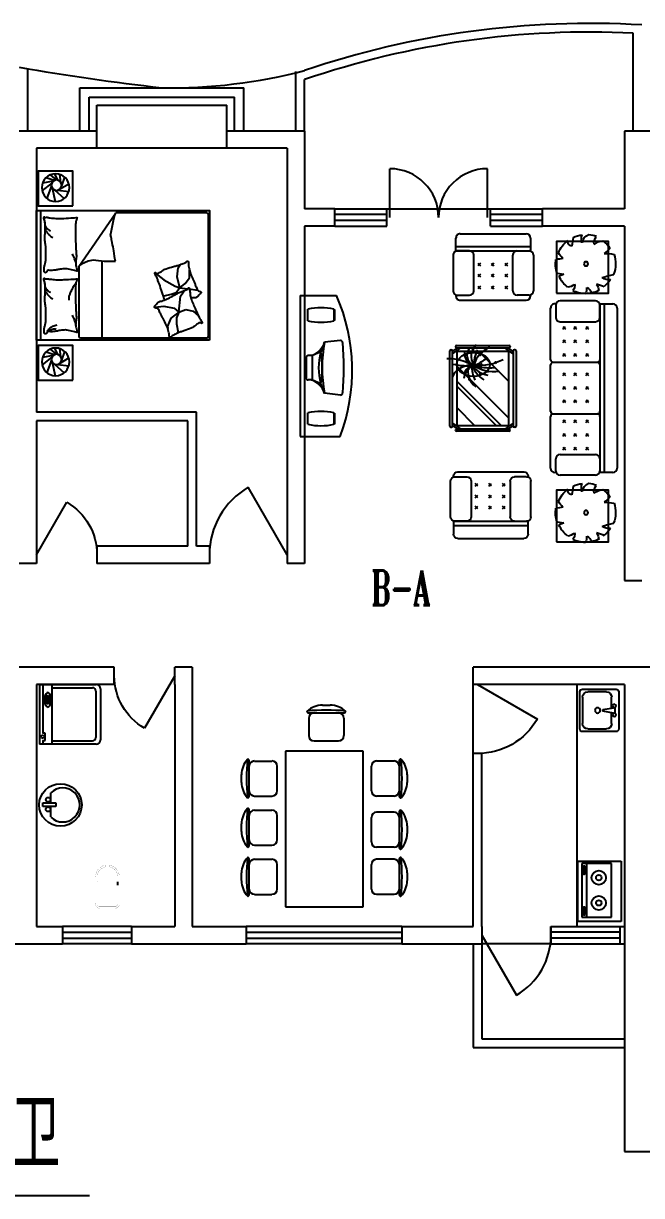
# Model space of a CAD drawing. Header units: millimetres. Extents: x 921 to 48431, y 453 to 41754.
# Drawn here: x 9533 to 16680, y 18711 to 32266 of the extents above; entities that cross this region are included whole.
import ezdxf
from ezdxf.enums import TextEntityAlignment as Align

# ---------------------------------------------------------------- set-up
doc = ezdxf.new("R2010")
doc.units = ezdxf.units.MM
for name, color, linetype in [('3', 7, 'Continuous'), ('LINE', 7, 'Continuous'), ('PUB_DIM', 3, 'Continuous'), ('PUB_WINDW', 7, 'Continuous'), ('T', 7, 'Continuous'), ('TOTHER', 7, 'Continuous'), ('WALL', 255, 'Continuous'), ('WINDOW', 2, 'Continuous'), ('WINDOW_TEXT', 7, 'Continuous')]:
    doc.layers.add(name, color=color, linetype=linetype)
doc.styles.add('_ROMANT', font='ROMANT', dxfattribs={"width": 0.6})
doc.styles.add('DIM_FONT', font='SIMPLEX', dxfattribs={"width": 0.8})
doc.styles.add('SIMPLEX', font='SIMPLEX.SHX')
doc.styles.get("Standard").update_dxf_attribs({"font": 'arial.ttf'})
doc.styles.add('STYLE1', font='swissko.ttf', dxfattribs={"width": 0.8})

# ---------------------------------------------------------------- blocks, each defined once
blk = doc.blocks.new('_DBLK')
blk.add_line((-0.5, 0), (0, -0.866))
blk.add_arc((-0.5, 0), 1, 300, 0)
at = {"style": 'SIMPLEX', "flags": 9}
blk.add_attdef('A', text='', height=1, dxfattribs=at).set_placement((0, 1.5), align=Align.MIDDLE)
blk = doc.blocks.new('M_E33IEP')
for p, q in [((44, -21), (44, 20)), ((44, 20), (194, 20)), ((135, 135), (135, 20)), ((194, 20), (194, -21)), ((194, -21), (44, -21)), ((135, -21), (135, -144))]:
    blk.add_line(p, q)
for centre, radius in [((248, -5), 246), ((106, 56), 26.7), ((105, -55), 26.7)]:
    blk.add_circle(centre, radius)
blk.add_arc((274, -5), 197, 225.2527, 134.7473)
at = {"style": 'DIM_FONT', "width": 0.8, "flags": 9}
for tag in ['XSIZE', 'YSIZE']:
    blk.add_attdef(tag, (0, 0), '', height=0.5, dxfattribs=at)
at = {"width": 0.8, "flags": 9}
for tag in ['XSIZE', 'YSIZE']:
    blk.add_attdef(tag, (2, -251), '', height=150, dxfattribs=at)
blk = doc.blocks.new('M_E20')
for p, q in [((345, 0), (-345, 0)), ((-302, -36), (-345, -36)), ((-302, -35), (-302, -66)), ((-302, -66), (-219, -66)), ((-219, -66), (-219, -35)), ((345, -36), (-219, -36)), ((123, -87), (123, -99)), ((133, -96), (133, -113)), ((198, -96), (133, -96)), ((133, -113), (198, -113)), ((198, -113), (198, -96)), ((215, -88), (215, -99)), ((-307, -144), (-307, -611)), ((307, -144), (307, -611)), ((267, -651), (-267, -651))]:
    blk.add_line(p, q)
blk.add_lwpolyline([(83, -94, 0.185158), (88, -107, 0.102042), (108, -122, 0.060862), (133, -130, 0.047173), (166, -133, 0.047173), (200, -130, 0.060862), (225, -122, 0.102042), (245, -107, 0.185158), (250, -94, 0.185158), (245, -82, 0.102042), (225, -67, 0.060862), (200, -59, 0.047173), (166, -56, 0.047173), (133, -59, 0.060862), (108, -67, 0.102042), (88, -82, 0.185158)], format="xyb", close=True)
for points in [[(215, -88, 0.259034), (213, -85, 0.076276), (201, -80, 0.036515), (188, -77, 0.026615), (169, -76, 0.026615), (150, -77, 0.036515), (137, -80, 0.076276), (125, -85, 0.259034), (123, -88, 0.078462), (123, -89, 0.056762)], [(215, -99, 0.259034), (213, -95, 0.076276), (201, -90, 0.036515), (188, -88, 0.026615), (169, -87, 0.026615), (150, -88, 0.036515), (137, -90, 0.076276), (125, -95, 0.259034), (123, -99, 0.259034), (125, -102, 0.056762), (133, -106, 0.036515)], [(198, -108, 0.008736), (201, -107, 0.076276), (213, -102, 0.259034), (215, -99, 0.259034)]]:
    blk.add_lwpolyline(points, format="xyb")
blk.add_circle((-259, -35), 17.5)
for centre, start, end in [((-267, -611), 180, 270), ((267, -611), 270, 0)]:
    blk.add_arc(centre, 40, start, end)
at = {"layer": 'TOTHER', "linetype": 'Continuous'}
for p, q in [((-345, -656), (-345, 0)), ((345, 0), (345, -656)), ((-345, -145), (345, -145)), ((295, -706), (-295, -706))]:
    blk.add_line(p, q, dxfattribs=at)
for centre, start, end in [((-295, -656), 180, 270), ((295, -656), 270, 0)]:
    blk.add_arc(centre, 50, start, end, dxfattribs=at)
at = {"width": 0.8, "flags": 9}
for tag in ['XSIZE', 'YSIZE']:
    blk.add_attdef(tag, (0, 0), '', height=0.5, dxfattribs=at)
blk = doc.blocks.new('M_E2')
blk.add_line((-306, -118), (-266, -118))
at = {"const_width": 1.5}
for points in [[(-366, 138, 0.97895), (-366, -138, 0.97895)], [(0, 88, 0.462192), (-59, 137, 0.462192)], [(-366, 118, 0.97895), (-366, -118, 0.97895)], [(-306, 118, 0.414214), (-316, 108, 0.414214)], [(-20, 88, 0.414214), (-50, 118, 0.414214)], [(-316, -108, 0.414214), (-306, -118, 0.414214)], [(-59, -137, 0.462192), (0, -88, 0.462192)], [(-50, -118, 0.414214), (-20, -88, 0.414214)]]:
    blk.add_lwpolyline(points, format="xyb", dxfattribs=at)
for points in [[(-366, 137), (-59, 137)], [(-316, 118), (-366, 118)], [(-340, 118), (-266, 118)], [(-316, 108), (-316, -108)], [(-50, 118), (-267, 118)], [(-20, -88), (-20, 88)], [(0, 88), (0, -88)], [(-316, -118), (-366, -118)], [(-340, -118), (-266, -118)], [(-266, -118), (-50, -118)], [(-381, -137), (-59, -137)]]:
    blk.add_lwpolyline(points, dxfattribs=at)
at = {"width": 0.8, "flags": 9}
for tag in ['XSIZE', 'YSIZE']:
    blk.add_attdef(tag, (0, 0), '', height=0.5, dxfattribs=at)
blk = doc.blocks.new('_WBLK')
for p, q in [((-0.5, 0.5), (0.5, 0.5)), ((0.5, 0.1667), (-0.5, 0.1667)), ((0.5, -0.1667), (-0.5, -0.1667)), ((-0.5, -0.5), (0.5, -0.5))]:
    blk.add_line(p, q)
at = {"style": 'SIMPLEX', "flags": 9}
blk.add_attdef('A', text='', height=1, dxfattribs=at).set_placement((0, 1.5), align=Align.MIDDLE)
blk = doc.blocks.new('U_B22PJQ')
for p, q in [((335, 1564), (434, 1564)), ((966, 1564), (1065, 1564)), ((1597, 1564), (1697, 1564)), ((154, 1464), (614, 1464)), ((159, 1397), (159, 1172)), ((609, 1397), (609, 1172)), ((786, 1464), (1246, 1464)), ((791, 1397), (791, 1172)), ((1241, 1397), (1241, 1172)), ((1417, 1464), (1877, 1464)), ((1422, 1397), (1422, 1172)), ((1872, 1397), (1872, 1172)), ((227, 1104), (542, 1104)), ((858, 1104), (1173, 1104)), ((1490, 1104), (1805, 1104)), ((0, 1000), (0, 0)), ((2000, 1000), (0, 1000)), ((2000, 0), (2000, 1000)), ((2131, 632), (2131, 317)), ((2423, 699), (2198, 699)), ((2491, 704), (2491, 244)), ((2591, 524), (2591, 425)), ((2423, 249), (2198, 249)), ((0, 0), (2000, 0)), ((542, -104), (227, -104)), ((1147, -104), (832, -104)), ((1805, -104), (1490, -104)), ((159, -397), (159, -172)), ((609, -397), (609, -172)), ((765, -397), (765, -172)), ((1215, -397), (1215, -172)), ((1422, -397), (1422, -172)), ((1872, -397), (1872, -172)), ((614, -464), (154, -464)), ((434, -564), (335, -564)), ((1220, -464), (760, -464)), ((1039, -564), (940, -564)), ((1877, -464), (1417, -464)), ((1697, -564), (1597, -564))]:
    blk.add_line(p, q)
for centre, radius, start, end in [((344, 1249), 316, 91.7651, 130.7265), ((424, 1249), 316, 49.2735, 88.2349), ((976, 1249), 316, 91.7651, 130.7265), ((1055, 1249), 316, 49.2735, 88.2349), ((1607, 1249), 316, 91.7651, 130.7265), ((1687, 1249), 316, 49.2735, 88.2349), ((145, 1480), 10, 130.7265, 202.67), ((154, 1484), 20, 202.67, 270), ((384, -1214), 2713, 84.8023, 95.1977), ((227, 1397), 67.5, 90, 180), ((542, 1397), 67.5, 0, 90), ((614, 1484), 20, 270, 337.33), ((624, 1480), 10, 337.33, 49.2735), ((776, 1480), 10, 130.7265, 202.67), ((786, 1484), 20, 202.67, 270), ((1016, -1214), 2713, 84.8023, 95.1977), ((858, 1397), 67.5, 90, 180), ((1173, 1397), 67.5, 0, 90), ((1246, 1484), 20, 270, 337.33), ((1255, 1480), 10, 337.33, 49.2735), ((1408, 1480), 10, 130.7265, 202.67), ((1417, 1484), 20, 202.67, 270), ((1647, -1214), 2713, 84.8023, 95.1977), ((1490, 1397), 67.5, 90, 180), ((1805, 1397), 67.5, 0, 90), ((1877, 1484), 20, 270, 337.33), ((1886, 1480), 10, 337.33, 49.2735), ((227, 1172), 67.5, 180, 270), ((542, 1172), 67.5, 270, 0), ((858, 1172), 67.5, 180, 270), ((1173, 1172), 67.5, 270, 0), ((1490, 1172), 67.5, 180, 270), ((1805, 1172), 67.5, 270, 0), ((2198, 632), 67.5, 90, 180), ((2423, 632), 67.5, 0, 90), ((2511, 704), 20, 112.67, 180), ((2507, 713), 10, 40.7265, 112.67), ((-187, 474), 2713, 354.8023, 5.1977), ((2275, 514), 316, 1.7651, 40.7265), ((2198, 317), 67.5, 180, 270), ((2423, 317), 67.5, 270, 0), ((2275, 434), 316, 319.2735, 358.2349), ((2511, 244), 20, 180, 247.33), ((2507, 235), 10, 247.33, 319.2735), ((227, -172), 67.5, 90, 180), ((542, -172), 67.5, 0, 90), ((832, -172), 67.5, 90, 180), ((1147, -172), 67.5, 0, 90), ((1490, -172), 67.5, 90, 180), ((1805, -172), 67.5, 0, 90), ((227, -397), 67.5, 180, 270), ((542, -397), 67.5, 270, 0), ((832, -397), 67.5, 180, 270), ((1147, -397), 67.5, 270, 0), ((1490, -397), 67.5, 180, 270), ((1805, -397), 67.5, 270, 0), ((145, -480), 10, 157.33, 229.2735), ((154, -484), 20, 90, 157.33), ((344, -249), 316, 229.2735, 268.2349), ((384, 2214), 2713, 264.8023, 275.1977), ((424, -249), 316, 271.7651, 310.7265), ((614, -484), 20, 22.67, 90), ((624, -480), 10, 310.7265, 22.67), ((750, -480), 10, 157.33, 229.2735), ((760, -484), 20, 90, 157.33), ((990, 2214), 2713, 264.8023, 275.1977), ((950, -249), 316, 229.2735, 268.2349), ((1029, -249), 316, 271.7651, 310.7265), ((1220, -484), 20, 22.67, 90), ((1229, -480), 10, 310.7265, 22.67), ((1408, -480), 10, 157.33, 229.2735), ((1417, -484), 20, 90, 157.33), ((1607, -249), 316, 229.2735, 268.2349), ((1647, 2214), 2713, 264.8023, 275.1977), ((1687, -249), 316, 271.7651, 310.7265), ((1877, -484), 20, 22.67, 90), ((1886, -480), 10, 310.7265, 22.67)]:
    blk.add_arc(centre, radius, start, end)
at = {"style": 'DIM_FONT', "width": 0.8, "flags": 9}
for tag in ['XSIZE', 'YSIZE']:
    blk.add_attdef(tag, (0, 0), '', height=0.5, dxfattribs=at)
blk = doc.blocks.new('M_E19')
for p, q in [((-323, -113), (-323, -456)), ((299, -113), (-323, -113)), ((299, -456), (299, -113)), ((-323, -400), (299, -400)), ((-323, -456), (299, -456)), ((-291, -422), (-291, -434)), ((-216, -432), (-280, -432)), ((-280, -432), (-280, -448)), ((-280, -448), (-216, -448)), ((-216, -448), (-216, -432)), ((-199, -423), (-199, -434)), ((182, -422), (182, -434)), ((193, -432), (193, -448)), ((257, -432), (193, -432)), ((193, -448), (257, -448)), ((257, -448), (257, -432)), ((274, -423), (274, -434))]:
    blk.add_line(p, q)
for points in [[(-199, -423, 0.259034), (-201, -420, 0.076276), (-213, -415, 0.036515), (-226, -412, 0.026615), (-245, -411, 0.026615), (-264, -412, 0.036515), (-277, -415, 0.076276), (-289, -420, 0.259034), (-291, -423, 0.078462), (-291, -424, 0.056762)], [(-199, -434, 0.259034), (-201, -430, 0.076276), (-213, -425, 0.036515), (-226, -423, 0.026615), (-245, -422, 0.026615), (-264, -423, 0.036515), (-277, -425, 0.076276), (-289, -430, 0.259034), (-291, -434, 0.259034), (-289, -437, 0.056762), (-280, -441, 0.036515)], [(-216, -443, 0.008736), (-213, -442, 0.076276), (-201, -437, 0.259034), (-199, -434, 0.259034)], [(274, -423, 0.259034), (272, -420, 0.076276), (260, -415, 0.036515), (247, -412, 0.026615), (228, -411, 0.026615), (209, -412, 0.036515), (196, -415, 0.076276), (184, -420, 0.259034), (182, -423, 0.078462), (182, -424, 0.056762)], [(274, -434, 0.259034), (272, -430, 0.076276), (260, -425, 0.036515), (247, -423, 0.026615), (228, -422, 0.026615), (209, -423, 0.036515), (196, -425, 0.076276), (184, -430, 0.259034), (182, -434, 0.259034), (184, -437, 0.056762), (193, -441, 0.036515)], [(257, -443, 0.008736), (260, -442, 0.076276), (272, -437, 0.259034), (274, -434, 0.259034)]]:
    blk.add_lwpolyline(points, format="xyb")
at = {"layer": 'TOTHER', "linetype": 'Continuous'}
for p, q in [((-350, 0), (350, 0)), ((-350, -500), (-350, 0)), ((350, 0), (350, -500)), ((350, -500), (-350, -500))]:
    blk.add_line(p, q, dxfattribs=at)
for centre, radius in [((-158, -259), 82.5), ((-158, -259), 31.6), ((134, -259), 82.5), ((134, -259), 31.6)]:
    blk.add_circle(centre, radius, dxfattribs=at)
at = {"width": 0.8, "flags": 9}
for tag in ['XSIZE', 'YSIZE']:
    blk.add_attdef(tag, (0, 0), '', height=0.5, dxfattribs=at)
blk = doc.blocks.new('M_E31EAW')
at = {"color": 0, "linetype": 'ByBlock'}
for p, q in [((0, 215), (0, -215)), ((419, 245), (31, 245)), ((82, 26), (82, 153)), ((143, 215), (358, 215)), ((419, 153), (419, -153)), ((450, -215), (450, 215)), ((41, -31), (41, 31)), ((184, 10), (61, 31)), ((184, -10), (184, 10)), ((61, -31), (184, -10)), ((82, -153), (82, -26)), ((31, -245), (419, -245)), ((358, -215), (143, -215))]:
    blk.add_line(p, q, dxfattribs=at)
for centre, radius in [((51, 51), 20.5), ((245, 0), 30.7), ((51, -51), 20.5)]:
    blk.add_circle(centre, radius, dxfattribs=at)
for centre, radius, start, end in [((31, 215), 30.7, 90, 180), ((143, 153), 61.4, 90, 180), ((358, 153), 61.4, 0, 90), ((419, 215), 30.7, 0, 90), ((31, -215), 30.7, 180, 270), ((143, -153), 61.4, 180, 270), ((358, -153), 61.4, 270, 0), ((419, -215), 30.7, 270, 0)]:
    blk.add_arc(centre, radius, start, end, dxfattribs=at)
at = {"style": 'DIM_FONT', "width": 0.8, "flags": 9}
for tag in ['XSIZE', 'YSIZE']:
    blk.add_attdef(tag, (0, 0), '', height=0.5, dxfattribs=at)
blk = doc.blocks.new('M_C5')
for p, q in [((-60, 63), (-50, 152)), ((-28, 86), (7, 160)), ((-9, 88), (59, 149)), ((-54, -14), (-154, 45)), ((-71, 21), (-106, 120)), ((12, 83), (112, 114)), ((26, 75), (152, 50)), ((42, 53), (156, -35)), ((48, 21), (102, -123)), ((-26, -30), (-153, -47)), ((14, -26), (-99, -126)), ((41, -2), (5, -160))]:
    blk.add_line(p, q)
for centre, radius in [((0, 0), 160), ((-11, 28), 60)]:
    blk.add_circle(centre, radius)
at = {"width": 0.8, "flags": 9}
for tag in ['XSIZE', 'YSIZE']:
    blk.add_attdef(tag, (0, 0), '', height=0.5, dxfattribs=at)
blk = doc.blocks.new('M_C54TQD')
for p, q in [((0, -52), (1500, -52)), ((26, -509), (26, -1968)), ((853, -489), (46, -489)), ((853, -489), (1472, -916)), ((46, -761), (915, -761)), ((1472, -1968), (1472, -916)), ((395, -1471), (369, -1593)), ((381, -1368), (395, -1471)), ((528, -1559), (509, -1470)), ((698, -1472), (623, -1603)), ((778, -1368), (698, -1472)), ((188, -1621), (90, -1638)), ((161, -1514), (137, -1518)), ((255, -1552), (161, -1514)), ((257, -1618), (188, -1621)), ((324, -1645), (255, -1552)), ((324, -1645), (257, -1618)), ((369, -1593), (324, -1645)), ((548, -1617), (528, -1559)), ((605, -1658), (548, -1617)), ((623, -1603), (605, -1658)), ((605, -1658), (734, -1626)), ((734, -1626), (837, -1640)), ((90, -1638), (87, -1645)), ((324, -1645), (510, -1664)), ((324, -1645), (355, -1728)), ((355, -1728), (335, -1810)), ((510, -1664), (560, -1700)), ((560, -1700), (572, -1709)), ((605, -1658), (594, -1752)), ((605, -1658), (655, -1721)), ((655, -1721), (720, -1769)), ((837, -1640), (873, -1660)), ((335, -1810), (281, -1873)), ((592, -1767), (580, -1861)), ((720, -1769), (813, -1769)), ((46, -1988), (1452, -1988))]:
    blk.add_line(p, q)
blk.add_lwpolyline([(0, -2000), (0, 0), (1500, 0), (1500, -2000)], close=True)
for points in [[(101, -127, -0.263368), (73, -108, -0.494818), (82, -89, -0.049225), (100, -88, -0.036831), (124, -89, -0.031893), (161, -97, 0.035782), (195, -104, 0.032941), (285, -110, 0.026564), (396, -104, 0.017905), (434, -99, -0.033397), (454, -97, -0.03204), (491, -97, 0.018442), (555, -101, 0.010837), (620, -100, 0.014624), (668, -97, 0.111249), (691, -89, -0.153708), (708, -86, -0.076444), (715, -87, -0.215512), (717, -89, -0.585858), (714, -92, 0.363489), (709, -95, 0.191716), (709, -106, -0.129675), (711, -123, -0.01735), (708, -140, 0.019326), (706, -155, 0.018818), (699, -223, 0.021828), (698, -283, 0.006204), (700, -316, 0.001963), (706, -423, 0.028341), (710, -459, -0.117014), (709, -468, -0.36606), (708, -469, -0.03973), (694, -466, -0.048309), (681, -461, 0.062981), (670, -457, 0.04058), (647, -454, 0.014345), (580, -451, 0.005484), (454, -452, 0.007153), (358, -455, 0.008762), (316, -458, -0.008153), (270, -461, -0.06251), (213, -456, 0.078669), (167, -454, 0.047825), (145, -459, -0.034494), (114, -466, -0.023571), (89, -469, -0.510228), (88, -468), (95, -438), (116, -356, 0.073041), (118, -336, 0.023305), (112, -275, 0.018299), (108, -252, -0.01097), (101, -214, -0.042281), (98, -180, -0.027201), (101, -126)], [(101, -127, -0.077379), (136, -152, -0.077379), (161, -187, -0.047525), (171, -211, -0.047525), (176, -238)], [(575, -101, 0.027842), (551, -111, 0.048685), (539, -119, 0.023666), (511, -144, 0.031223), (492, -164, 0.046801), (486, -172, 0.023191), (478, -189)], [(657, -95, 0.088153), (622, -98, 0.088153), (591, -114, 0.077547), (569, -135, 0.077547), (555, -162)], [(810, -127, -0.263368), (782, -108, -0.494818), (791, -89, -0.049225), (809, -88, -0.036831), (833, -89, -0.031893), (871, -97, 0.035782), (905, -104, 0.032941), (994, -110, 0.026564), (1106, -104, 0.017905), (1143, -99, -0.033397), (1163, -97, -0.03204), (1200, -97, 0.018442), (1265, -101, 0.010837), (1329, -100, 0.014624), (1377, -97, 0.111249), (1400, -89, -0.153708), (1417, -86, -0.076444), (1424, -87, -0.215512), (1426, -89, -0.585858), (1423, -92, 0.363489), (1419, -95, 0.191716), (1419, -106, -0.129675), (1421, -123, -0.01735), (1418, -140, 0.019326), (1415, -155, 0.018818), (1408, -223, 0.021828), (1407, -283, 0.006204), (1409, -316, 0.001963), (1415, -423, 0.028341), (1419, -459, -0.117014), (1419, -468, -0.36606), (1417, -469, -0.03973), (1404, -466, -0.048309), (1390, -461, 0.062981), (1379, -457, 0.04058), (1356, -454, 0.014345), (1289, -451, 0.005484), (1164, -452, 0.007153), (1067, -455, 0.008762), (1025, -458, -0.008153), (979, -461, -0.06251), (922, -456, 0.078669), (877, -454, 0.047825), (854, -459, -0.034494), (823, -466, -0.023571), (798, -469, -0.510228), (797, -468), (805, -438), (825, -356, 0.073041), (827, -336, 0.023305), (821, -275, 0.018299), (817, -252, -0.01097), (810, -214, -0.042281), (807, -180, -0.027201), (810, -126)], [(1284, -101, 0.027842), (1260, -111, 0.048685), (1248, -119, 0.023666), (1220, -144, 0.031223), (1201, -164, 0.046801), (1196, -172, 0.023191), (1188, -189)], [(1366, -95, 0.088153), (1332, -98, 0.088153), (1300, -114, 0.077547), (1279, -135, 0.077547), (1265, -162)], [(99, -143, -0.05369), (114, -156, -0.070312), (122, -168, -0.015448), (125, -177, -0.013244), (129, -187, -0.082127), (132, -205, -0.064164), (129, -228)], [(661, -455, 0.016108), (622, -429, 0.024599), (595, -414, 0.009477), (546, -391, 0.015937), (516, -378, 0.072521), (500, -375, 0.033339), (463, -375)], [(191, -454, 0.009729), (219, -445, 0.009729), (246, -435, 0.007971), (267, -426, 0.007971), (289, -416)], [(853, -489, -0.085272), (917, -599, -0.124044), (926, -686), (912, -782), (914, -912)], [(901, -454, 0.009729), (928, -445, 0.009729), (955, -435, 0.007971), (977, -426, 0.007971), (998, -416)], [(914, -912, 0.007867), (1032, -894, 0.009508), (1128, -876, 0.006616), (1193, -862, -0.023828), (1212, -858, -0.080713), (1230, -859, -0.009591), (1383, -891, -0.013133), (1416, -899, -0.007859), (1472, -916)], [(464, -1480, 0.025626), (476, -1478, 0.0108), (605, -1436, 0.00456), (692, -1405, 0.01125), (727, -1391, 0.069394), (746, -1380, -0.079756), (763, -1371, -0.106399), (778, -1368, -0.328642), (782, -1372, -0.299547), (779, -1378, 0.189917), (774, -1387, 0.033518), (773, -1397, 0.075627), (773, -1402, 0.053489), (776, -1410, 0.017838), (788, -1432, 0.038394), (805, -1456, -0.059529), (816, -1472, -0.035943), (826, -1498, -0.011245), (852, -1585, -0.006203), (862, -1624, 0.010783), (868, -1647, 0.019485), (873, -1660, 0.005062), (892, -1710, 0.101392), (909, -1736, -0.223768), (914, -1749, -0.25558), (911, -1754, -0.081563), (895, -1759, -0.071805), (878, -1759, 0.069985), (861, -1759, 0.03546), (801, -1772, 0.029432), (732, -1797, 0.001554), (699, -1811, -0.00152), (665, -1826, -0.004735), (629, -1840, 0.00382), (586, -1859, 0.296001), (564, -1891, -0.649774), (542, -1900, -0.02319), (538, -1895, 0.0288), (534, -1892, 0.005727), (527, -1886, -0.004358), (519, -1878, -0.027528), (502, -1861, -0.046214), (493, -1850, -0.194121), (490, -1833, 0.133719), (489, -1809, 0.005779), (482, -1787, 0.008882)]]:
    blk.add_lwpolyline(points, format="xyb")
blk.add_lwpolyline([(58, -1583, 0.101392), (40, -1559, -0.223768), (34, -1546, -0.25558), (36, -1541, -0.081563), (52, -1535, -0.071805), (69, -1534, 0.069985), (86, -1532, 0.03546), (145, -1515, 0.029432), (211, -1485, 0.001554), (244, -1468, -0.00152), (276, -1451, -0.004735), (311, -1433, 0.00382), (353, -1412, 0.296001), (372, -1378, -0.649774), (393, -1367, -0.02319), (398, -1372, 0.0288), (402, -1375, 0.005727), (409, -1380, -0.004358), (418, -1387, -0.027528), (436, -1403, -0.046214), (445, -1414, -0.194121), (450, -1430, 0.133719), (453, -1454, 0.011505), (471, -1496, 0.008882), (497, -1550, 0.012426), (535, -1618, -0.033612), (547, -1644), (570, -1701), (588, -1744, 0.224341), (603, -1757, -0.722772), (603, -1766, -0.103513), (599, -1767, 0.053465), (592, -1767, 0.030109), (569, -1772, -0.031436), (547, -1776, -0.05324), (532, -1776, 0.05518), (517, -1777, 0.056271), (492, -1783, 0.0108), (366, -1835, 0.00456), (281, -1873, 0.01125), (247, -1889, 0.069394), (229, -1902, -0.079756), (213, -1912, -0.106399), (199, -1915, -0.328642), (195, -1912, -0.299547), (196, -1906, 0.189917), (201, -1896, 0.033518), (202, -1886, 0.075627), (201, -1882, 0.053489), (197, -1874, 0.017838), (184, -1853, 0.038394), (165, -1830, -0.059529), (153, -1815, -0.035943), (140, -1790, -0.011245), (108, -1705, -0.006203), (95, -1667, 0.010783), (87, -1645, 0.019485), (82, -1632, 0.005062)], format="xyb", close=True)
for centre, start, end in [((46, -509), 90, 180), ((46, -741), 180, 270), ((46, -1968), 180, 270), ((1452, -1968), 270, 0)]:
    blk.add_arc(centre, 20, start, end)
at = {"style": 'DIM_FONT', "width": 0.8, "flags": 9}
for tag in ['XSIZE', 'YSIZE']:
    blk.add_attdef(tag, (0, 0), '', height=0.5, dxfattribs=at)
blk = doc.blocks.new('_DBLK1')
for p, q in [((-0.47, 0), (-0.47, -0.47)), ((0.47, 0), (0.47, -0.47))]:
    blk.add_line(p, q)
for centre, start, end in [((-0.47, 0), 270, 0), ((0.47, 0), 180, 270)]:
    blk.add_arc(centre, 0.47, start, end)
at = {"layer": 'WINDOW_TEXT', "style": 'SIMPLEX', "flags": 9}
blk.add_attdef('A', text='', height=1, dxfattribs=at).set_placement((0, 1.5), align=Align.MIDDLE)
blk = doc.blocks.new('M_C47JEV')
for p, q in [((-431, 711), (-431, 720)), ((-415, 711), (-275, 711)), ((381, 770), (-381, 770)), ((415, 711), (275, 711)), ((431, 711), (431, 720)), ((-465, 250), (-465, 661)), ((-225, 661), (-225, 250)), ((-136, 606), (-166, 637)), ((-166, 606), (-136, 637)), ((-9, 606), (21, 637)), ((21, 606), (-9, 637)), ((179, 606), (149, 637)), ((149, 606), (179, 637)), ((225, 661), (225, 250)), ((465, 250), (465, 661)), ((-136, 469), (-166, 499)), ((-166, 469), (-136, 499)), ((21, 469), (-9, 499)), ((-9, 469), (21, 499)), ((179, 469), (149, 499)), ((149, 469), (179, 499)), ((-136, 342), (-166, 372)), ((-166, 342), (-136, 372)), ((21, 342), (-9, 372)), ((-9, 342), (21, 372)), ((179, 342), (149, 372)), ((149, 342), (179, 372)), ((-431, 50), (-431, 203)), ((431, 200), (-431, 200)), ((431, 150), (-431, 150)), ((-275, 200), (-415, 200)), ((275, 200), (415, 200)), ((431, 200), (431, 50)), ((381, 0), (-381, 0))]:
    blk.add_line(p, q)
for centre, start, end in [((-415, 661), 90, 180), ((-381, 720), 90, 180), ((-275, 661), 0, 90), ((275, 661), 90, 180), ((381, 720), 360, 90), ((415, 661), 0, 90), ((-415, 250), 180, 270), ((-275, 250), 270, 0), ((275, 250), 180, 270), ((415, 250), 270, 0), ((-381, 50), 180, 270), ((381, 50), 270, 0)]:
    blk.add_arc(centre, 50, start, end)
at = {"style": 'DIM_FONT', "width": 0.8, "flags": 9}
for tag in ['XSIZE', 'YSIZE']:
    blk.add_attdef(tag, (0, 0), '', height=0.5, dxfattribs=at)
blk = doc.blocks.new('M_C56KIS')
for p, q in [((62, 318), (72, 242)), ((72, 242), (101, 299)), ((101, 299), (101, 299))]:
    blk.add_line(p, q)
blk.add_lwpolyline([(294, 325), (294, -275), (-306, -275), (-306, 325)], close=True)
blk.add_circle((-46, -16), 24.7)
for centre, radius, start, end in [((-46, -12), 340, 112.0103, 142.6392), ((-371, -22), 380, 45.9782, 58.5315), ((-666, 365), 570, 348.5728, 356.6649), ((-46, -12), 348, 72.0426, 98.475), ((-46, -12), 341, 37.2751, 64.8245), ((-402, 850), 718, 274.1465, 282.1238), ((-307, 139), 56.5, 8.941, 100.0107), ((82, 215), 145, 319.7203, 351.7151), ((-46, -12), 345, 0.5321, 25.5856), ((-277, -88), 115, 97.3912, 159.6952), ((-332, -105), 143, 71.8009, 110.5991), ((-46, -12), 338, 154.3498, 173.0356), ((207, 198), 84.2, 254.8555, 310.96), ((-46, -12), 342, 185.9236, 201.5277), ((-287, -214), 106, 81.8314, 131.8278), ((-119, -230), 194, 141.6582, 174.3093), ((241, 102), 125, 263.2775, 297.8128), ((333, 45), 131, 215.3868, 249.7411), ((-46, -12), 344, 334.0767, 348.9021), ((-46, -12), 333, 216.594, 237.4464), ((-456, -26), 353, 310.8536, 325.193), ((259, -243), 425, 177.9455, 193.2146), ((1320, -611), 1274, 161.2865, 167.5451), ((-13, -284), 151, 354.7323, 32.8544), ((-46, -12), 339, 302.6098, 320.6752), ((1199, 167), 1058, 196.6397, 201.9099), ((262, -63), 99.6, 227.0454, 270.9651), ((-46, -12), 346, 251.5307, 290.63)]:
    blk.add_arc(centre, radius, start, end)
at = {"style": 'DIM_FONT', "width": 0.8, "flags": 9}
for tag in ['XSIZE', 'YSIZE']:
    blk.add_attdef(tag, (0, 0), '', height=0.5, dxfattribs=at)
blk = doc.blocks.new('U_B25PKY')
for p, q in [((0, 421), (-1632, 421)), ((-1632, 421), (-1632, -42)), ((0, 421), (0, 0)), ((-1489, 330), (-1356, 330)), ((-1022, 183), (-979, 278)), ((-977, 288), (-977, 327)), ((-695, 283), (-977, 283)), ((-719, 351), (-953, 351)), ((-695, 288), (-695, 327)), ((-650, 183), (-693, 278)), ((-292, 330), (-159, 330)), ((-1151, -45), (-1131, 138)), ((-1131, 138), (-1022, 183)), ((-541, 138), (-650, 183)), ((-521, -45), (-541, 138)), ((-1356, 30), (-1489, 30)), ((-1486, 28), (-1360, 28)), ((-1486, 22), (-1486, 28)), ((-1360, 22), (-1486, 22)), ((-1360, 28), (-1360, 22)), ((-159, 30), (-292, 30)), ((-288, 28), (-163, 28)), ((-288, 22), (-288, 28)), ((-163, 22), (-288, 22)), ((-163, 28), (-163, 22))]:
    blk.add_line(p, q)
for centre, radius, start, end in [((-813, 180), 693, 167.4936, 192.5064), ((-2033, 180), 693, 347.4936, 12.5064), ((-1206, 368), 242, 287.8629, 340.7144), ((-1001, 288), 24, 335.571, 0), ((-953, 327), 24, 90, 180), ((-719, 327), 24, 0, 90), ((-466, 368), 242, 199.2856, 252.1371), ((-671, 288), 24, 180, 204.429), ((384, 180), 693, 167.4936, 192.5064), ((-835, 180), 693, 347.4936, 12.5064), ((-836, -1344), 1510, 78.7291, 101.2709), ((-836, -540), 747, 75.5623, 104.4377), ((-836, 1237), 1071, 259.9835, 280.0165), ((-867, 1977), 2159, 249.253, 293.6744), ((-1127, -47), 24, 173.8008, 270), ((-836, 2854), 2940, 264.3155, 275.6845), ((-545, -47), 24, 270, 6.1992)]:
    blk.add_arc(centre, radius, start, end)
at = {"style": 'DIM_FONT', "width": 0.6, "flags": 9}
for tag in ['XSIZE', 'YSIZE']:
    blk.add_attdef(tag, (0, 0), '', height=0.5, dxfattribs=at)
blk = doc.blocks.new('U_B4CPY')
at = {"layer": 'PUB_DIM', "rotation": 270}
blk.add_blockref('U_B25PKY', (-421, 0), dxfattribs=at)
at = {"style": 'DIM_FONT', "width": 0.8, "flags": 9}
for tag in ['XSIZE', 'YSIZE']:
    blk.add_attdef(tag, (0, 0), '', height=0.5, dxfattribs=at)
blk = doc.blocks.new('M_C57NTX')
for p, q in [((-496, -226), (-496, 233)), ((-486, 243), (-481, 243)), ((-427, 268), (-471, 224)), ((-399, 268), (-471, 196)), ((-471, -226), (-471, 233)), ((-446, 283), (-446, 278)), ((-436, 293), (473, 293)), ((-436, 268), (473, 268)), ((-431, 72), (-217, 228)), ((-431, -116), (43, 228)), ((-431, -159), (102, 228)), ((-336, -222), (283, 228)), ((436, 268), (509, 196)), ((465, 268), (509, 224)), ((483, 283), (483, 278)), ((509, 233), (509, -226)), ((524, 243), (519, 243)), ((534, 233), (534, -226)), ((106, -222), (469, 42)), ((-399, -262), (-471, -189)), ((436, -262), (509, -189)), ((-486, -236), (-481, -236)), ((-427, -262), (-471, -218)), ((-446, -277), (-446, -272)), ((473, -262), (-436, -262)), ((473, -287), (-436, -287)), ((465, -262), (509, -218)), ((483, -277), (483, -272)), ((524, -236), (519, -236))]:
    blk.add_line(p, q)
blk.add_lwpolyline([(-431, -222), (-431, 228), (469, 228), (469, -222)], close=True)
at = {"const_width": 12}
for points in [[(123, 120, 1), (135, 120, 1)], [(225, 150, 1), (237, 150, 1)], [(253, 126, 1), (265, 126, 1)], [(288, 107, 1), (300, 107, 1)], [(294, 93, 1), (306, 93, 1)], [(409, 163, 1), (421, 163, 1)], [(189, 24, 1), (201, 24, 1)], [(264, 18, 1), (276, 18, 1)], [(277, 84, 1), (289, 84, 1)], [(297, 74, 1), (309, 74, 1)], [(305, 18, 1), (317, 18, 1)], [(308, 87, 1), (320, 87, 1)], [(418, 27, 1), (430, 27, 1)], [(486, 90, 1), (498, 90, 1)], [(220, -38, 1), (232, -38, 1)], [(324, -108, 1), (336, -108, 1)]]:
    blk.add_lwpolyline(points, format="xyb", close=True, dxfattribs=at)
blk.add_circle((308, 86), 144)
for centre, radius, start, end in [((156, 293), 219, 342.9456, 6.4814), ((-486, 233), 10, 90, 180), ((-481, 233), 10, 0, 90), ((-436, 283), 10, 90, 180), ((-436, 278), 10, 180, 270), ((109, 83), 193, 6.9904, 78.0284), ((781, 125), 490, 163.8561, 179.1105), ((-395, 504), 810, 328.9873, 340.361), ((473, 283), 10, 0, 90), ((473, 278), 10, 270, 0), ((519, 233), 10, 90, 180), ((524, 233), 10, 0, 90), ((228, -157), 293, 78.5516, 130.9815), ((110, -88), 259, 48.7581, 83.8624), ((176, 42), 126, 28.8901, 78.4579), ((421, -27), 169, 62.9909, 135.9102), ((404, -128), 234, 53.3231, 115.7633), ((448, -69), 233, 85.8741, 126.9558), ((280, -402), 502, 88.3286, 108.729), ((344, -194), 291, 103.0452, 139.7766), ((364, -84), 190, 114.0956, 166.2953), ((482, -98), 260, 134.4861, 189.3762), ((613, -62), 346, 155.0888, 185.9637), ((267, -555), 642, 70.5249, 87.8244), ((624, 28), 325, 171.2496, 218.2333), ((-1013, -1156), 1790, 39.0488, 42.6799), ((269, -208), 287, 31.315, 82.1378), ((-486, -226), 10, 180, 270), ((-481, -226), 10, 270, 0), ((-436, -272), 10, 90, 180), ((-436, -277), 10, 180, 270), ((473, -272), 10, 0, 90), ((473, -277), 10, 270, 0), ((519, -226), 10, 180, 270), ((524, -226), 10, 270, 0)]:
    blk.add_arc(centre, radius, start, end)
at = {"style": 'DIM_FONT', "width": 0.8, "flags": 9}
for tag in ['XSIZE', 'YSIZE']:
    blk.add_attdef(tag, (0, 0), '', height=0.5, dxfattribs=at)
blk = doc.blocks.new('M_C46QQU')
for p, q in [((-975, 711), (-975, 720)), ((-958, 711), (-818, 711)), ((-925, 770), (-327, 770)), ((-298, 740), (-298, 230)), ((-269, 770), (269, 770)), ((298, 740), (298, 230)), ((327, 770), (925, 770)), ((958, 711), (818, 711)), ((975, 711), (975, 720)), ((-1008, 250), (-1008, 661)), ((-768, 661), (-768, 250)), ((-713, 627), (-683, 597)), ((-683, 627), (-713, 597)), ((-556, 627), (-526, 597)), ((-526, 627), (-556, 597)), ((-398, 627), (-368, 597)), ((-368, 627), (-398, 597)), ((-138, 627), (-168, 597)), ((-168, 627), (-138, 597)), ((20, 627), (-11, 597)), ((-11, 627), (20, 597)), ((177, 627), (147, 597)), ((147, 627), (177, 597)), ((368, 627), (398, 597)), ((398, 627), (368, 597)), ((526, 627), (556, 597)), ((556, 627), (526, 597)), ((683, 627), (713, 597)), ((713, 627), (683, 597)), ((768, 661), (768, 250)), ((1008, 250), (1008, 661)), ((-713, 500), (-683, 469)), ((-683, 500), (-713, 469)), ((-556, 500), (-526, 469)), ((-526, 500), (-556, 469)), ((-398, 500), (-368, 469)), ((-368, 500), (-398, 469)), ((-138, 500), (-168, 469)), ((-168, 500), (-138, 469)), ((20, 500), (-11, 469)), ((-11, 500), (20, 469)), ((177, 500), (147, 469)), ((147, 500), (177, 469)), ((368, 500), (398, 469)), ((398, 500), (368, 469)), ((526, 500), (556, 469)), ((556, 500), (526, 469)), ((683, 500), (713, 469)), ((713, 500), (683, 469)), ((-713, 363), (-683, 332)), ((-683, 363), (-713, 332)), ((-526, 363), (-556, 332)), ((-556, 363), (-526, 332)), ((-398, 363), (-368, 332)), ((-368, 363), (-398, 332)), ((-138, 363), (-168, 332)), ((-168, 363), (-138, 332)), ((-11, 363), (20, 332)), ((20, 363), (-11, 332)), ((177, 363), (147, 332)), ((147, 363), (177, 332)), ((368, 363), (398, 332)), ((398, 363), (368, 332)), ((556, 363), (526, 332)), ((526, 363), (556, 332)), ((683, 363), (713, 332)), ((713, 363), (683, 332)), ((-975, 50), (-975, 203)), ((975, 200), (-975, 200)), ((975, 150), (-975, 150)), ((-818, 200), (-958, 200)), ((818, 200), (958, 200)), ((975, 200), (975, 50)), ((925, 0), (-925, 0))]:
    blk.add_line(p, q)
for centre, radius, start, end in [((-958, 661), 50, 90, 180), ((-925, 720), 50, 90, 180), ((-818, 661), 50, 0, 90), ((-328, 740), 30, 360, 90), ((-268, 740), 30, 90, 180), ((268, 740), 30, 0, 90), ((328, 740), 30, 90, 180), ((818, 661), 50, 90, 180), ((925, 720), 50, 360, 90), ((958, 661), 50, 0, 90), ((-958, 250), 50, 180, 270), ((-818, 250), 50, 270, 0), ((-328, 230), 30, 270, 0), ((-268, 230), 30, 180, 270), ((268, 230), 30, 270, 360), ((328, 230), 30, 180, 270), ((818, 250), 50, 180, 270), ((958, 250), 50, 270, 0), ((-925, 50), 50, 180, 270), ((925, 50), 50, 270, 0)]:
    blk.add_arc(centre, radius, start, end)
at = {"style": 'DIM_FONT', "width": 0.8, "flags": 9}
for tag in ['XSIZE', 'YSIZE']:
    blk.add_attdef(tag, (0, 0), '', height=0.5, dxfattribs=at)
blk = doc.blocks.new('1T4F64')
at = {"layer": '3'}
for p, q in [((3949.2, -3345.9), (3949.2, -2213.9)), ((-3050.8, -3345.9), (-3050.8, -2625.4)), ((49.2, -3345.9), (49.2, -2658.2)), ((-2450.8, -2845.9), (-550.8, -2845.9)), ((-2450.8, -3345.9), (-2450.8, -2845.9)), ((-550.8, -3345.9), (-550.8, -2845.9)), ((149.2, -3345.9), (149.2, -2751.6)), ((-2340.8, -2955.9), (-660.8, -2955.9)), ((-2340.8, -3345.9), (-2340.8, -2955.9)), ((-660.8, -3345.9), (-660.8, -2955.9)), ((-2250.8, -3045.9), (-750.8, -3045.9)), ((-2250.8, -3345.9), (-2250.8, -3045.9)), ((-750.8, -3345.9), (-750.8, -3045.9)), ((-750.8, -3545.9), (-2250.8, -3545.9)), ((1099.2, -4245.9), (2299.2, -4245.9)), ((2099.2, -10545.9), (2099.2, -9745.9)), ((3299.2, -9745.9), (3299.2, -12545.9)), ((2099.2, -12745.9), (2099.2, -13945.9)), ((2199.2, -12745.9), (2199.2, -13845.9)), ((2999.2, -12745.9), (2199.2, -12745.9)), ((2099.2, -13945.9), (3849.2, -13945.9)), ((2199.2, -13845.9), (3849.2, -13845.9))]:
    blk.add_line(p, q, dxfattribs=at)
for points in [[(-2529.6, -4212), (-2529.6, -3812), (-2929.6, -3812), (-2929.6, -4212)], [(-2529.6, -6227.6), (-2529.6, -5827.6), (-2929.6, -5827.6), (-2929.6, -6227.6)]]:
    blk.add_lwpolyline(points, close=True, dxfattribs=at)
for centre, radius, start, end in [((3451, -12390.8), 10289.1, 86.6674, 108.71795), ((3451, -12390.8), 10189.1, 87.1978, 108.90859), ((1913.4, 26708.6), 29751.1, 260.19933, 263.41017), ((-1406.1, 3279.2), 6125.8, 269.11438, 284.70808)]:
    blk.add_arc(centre, radius, start, end, dxfattribs=at)
at = {"layer": 'T'}
blk.add_line((-9000.2, -15656.8), (-2335.5, -15656.8), dxfattribs=at)
at = {"layer": 'WALL'}
for p, q in [((-2250.8, -3345.9), (-3150.8, -3345.9)), ((-2250.8, -3545.9), (-2250.8, -3345.9)), ((-750.8, -3545.9), (-750.8, -3345.9)), ((149.2, -3345.9), (-750.8, -3345.9)), ((149.2, -3345.9), (149.2, -4245.9)), ((3849.2, -3345.9), (3849.2, -4245.9)), ((4249.2, -3345.9), (3849.2, -3345.9)), ((-2950.8, -3545.9), (-2950.8, -6595.9)), ((-2250.8, -3545.9), (-2950.8, -3545.9)), ((-50.8, -3545.9), (-750.8, -3545.9)), ((-50.8, -3545.9), (-50.8, -8145.9)), ((499.2, -4245.9), (149.2, -4245.9)), ((499.2, -4445.9), (499.2, -4245.9)), ((1099.2, -4445.9), (1099.2, -4245.9)), ((1099.2, -4445.9), (1099.2, -4245.9)), ((2299.2, -4445.9), (2299.2, -4245.9)), ((2299.2, -4445.9), (2299.2, -4245.9)), ((2899.2, -4445.9), (2899.2, -4245.9)), ((3849.2, -4245.9), (2899.2, -4245.9)), ((149.2, -4445.9), (149.2, -8345.9)), ((499.2, -4445.9), (149.2, -4445.9)), ((3849.2, -4445.9), (2899.2, -4445.9)), ((3849.2, -4445.9), (3849.2, -8545.9)), ((-1100.8, -6595.9), (-2950.8, -6595.9)), ((-1100.8, -8145.9), (-1100.8, -6595.9)), ((-2950.8, -6695.9), (-2950.8, -8145.9)), ((-1200.8, -6695.9), (-2950.8, -6695.9)), ((-1200.8, -8145.9), (-1200.8, -6695.9)), ((-2950.8, -8145.9), (-2950.8, -8345.9)), ((-2250.8, -8145.9), (-2250.8, -8345.9)), ((-1200.8, -8145.9), (-2250.8, -8145.9)), ((-950.8, -8145.9), (-1100.8, -8145.9)), ((-950.8, -8145.9), (-950.8, -8345.9)), ((-50.8, -8145.9), (-50.8, -8345.9)), ((-2950.8, -8345.9), (-3150.8, -8345.9)), ((-950.8, -8345.9), (-2250.8, -8345.9)), ((149.2, -8345.9), (-50.8, -8345.9)), ((3849.2, -8545.9), (4049.2, -8545.9)), ((-2050.8, -9545.9), (-3150.8, -9545.9)), ((-2050.8, -9745.9), (-2050.8, -9545.9)), ((-1350.8, -9745.9), (-1350.8, -9545.9)), ((-1150.8, -9545.9), (-1350.8, -9545.9)), ((-1150.8, -9545.9), (-1150.8, -12545.9)), ((2099.2, -9745.9), (2099.2, -9545.9)), ((2099.2, -9545.9), (2099.2, -9545.9)), ((5499.2, -9545.9), (2099.2, -9545.9)), ((-2050.8, -9745.9), (-2950.8, -9745.9)), ((-2950.8, -9745.9), (-2950.8, -12545.9)), ((-1350.8, -9745.9), (-1350.8, -12545.9)), ((2199.2, -9745.9), (2099.2, -9745.9)), ((3849.2, -9745.9), (2199.2, -9745.9)), ((3849.2, -9745.9), (3849.2, -13945.9)), ((3849.2, -9745.9), (3849.2, -12545.9)), ((2199.2, -10545.9), (2099.2, -10545.9)), ((2099.2, -12545.9), (2099.2, -10545.9)), ((2199.2, -12545.9), (2199.2, -10545.9)), ((-2950.8, -12545.9), (-2650.8, -12545.9)), ((-2650.8, -12545.9), (-2650.8, -12745.9)), ((-1850.8, -12545.9), (-1850.8, -12745.9)), ((-1850.8, -12545.9), (-1350.8, -12545.9)), ((-1150.8, -12545.9), (-525.8, -12545.9)), ((-525.8, -12545.9), (-525.8, -12745.9)), ((1274.2, -12545.9), (1274.2, -12745.9)), ((1274.2, -12545.9), (2099.2, -12545.9)), ((2199.2, -12545.9), (2199.2, -12745.9)), ((2999.2, -12745.9), (2999.2, -12545.9)), ((2999.2, -12545.9), (2999.2, -12745.9)), ((3799.2, -12545.9), (3849.2, -12545.9)), ((3799.2, -12745.9), (3799.2, -12545.9)), ((3799.2, -12745.9), (3799.2, -12545.9)), ((3799.2, -12545.9), (3849.2, -12545.9)), ((-4350.8, -12745.9), (-2650.8, -12745.9)), ((-1850.8, -12745.9), (-525.8, -12745.9)), ((1274.2, -12745.9), (2199.2, -12745.9)), ((3799.2, -12745.9), (3849.2, -12745.9)), ((3799.2, -12745.9), (3849.2, -12745.9)), ((3849.2, -12745.9), (3849.2, -15145.9)), ((3849.2, -15145.9), (4699.2, -15145.9))]:
    blk.add_line(p, q, dxfattribs=at)
at = {"layer": '3', "xscale": -1}
for p in [(-2729.7, -4000.1), (-2729.7, -6015.8)]:
    blk.add_blockref('M_C5', p, dxfattribs=at)
at = {"layer": '3', "rotation": 90}
for name, p in [('M_C54TQD', (-2950.4, -5764.8)), ('M_E20', (-2914.3, -10090.9))]:
    blk.add_blockref(name, p, dxfattribs=at)
at = {"layer": '3', "xscale": -1, "rotation": 90}
for name, p in [('M_C56KIS', (3388, -4927.9)), ('M_C56KIS', (3388, -7804.4)), ('M_E2', (-2129.8, -12334.7))]:
    blk.add_blockref(name, p, dxfattribs=at)
at = {"layer": '3', "xscale": 0.9, "yscale": 0.9, "zscale": 0.9, "rotation": 90}
blk.add_blockref('U_B22PJQ', (827.7, -12316.6), dxfattribs=at)
at = {"layer": 'LINE'}
for name, p, rotation in [('M_C47JEV', (2331.1, -4533.3), 180), ('U_B4CPY', (97.9, -5248.2), 180), ('M_C46QQU', (3764.5, -6318.7), 90), ('M_E19', (3810.8, -12138.6), 270)]:
    blk.add_blockref(name, p, dxfattribs=dict(at, rotation=rotation))
at = {"layer": 'LINE', "xscale": 0.96061, "yscale": 1.3245, "rotation": 90}
blk.add_blockref('M_C57NTX', (2215.6, -6340.6), dxfattribs=at)
at = {"layer": 'LINE', "xscale": -1}
for name, p in [('M_C47JEV', (2302.7, -8057.3)), ('M_E31EAW', (3782.7, -10046.3))]:
    blk.add_blockref(name, p, dxfattribs=at)
at = {"layer": 'LINE'}
blk.add_blockref('M_E33IEP', (-2921.6, -11134.7), dxfattribs=at)
at = {"layer": 'WINDOW'}
for name, p, xscale, yscale, zscale, rotation in [('_DBLK1', (1699.2, -4345.9), 1200, 1200, 1200, 180), ('_DBLK', (-500.8, -8245.9), 900, 900, 900, 180), ('_DBLK', (-2600.8, -8245.9), -700, 700, 700, 180), ('_DBLK', (2149.2, -10145.9), -800, 800, 800, 90), ('_WBLK', (-2250.8, -12645.9), 800, 200, 800, 180), ('_WBLK', (374.2, -12645.9), 1800, 200, 1800, 180), ('_DBLK', (2599.2, -12645.9), -800, -800, 800, 180)]:
    blk.add_blockref(name, p, dxfattribs=dict(at, xscale=xscale, yscale=yscale, zscale=zscale, rotation=rotation))
for name, p, xscale, yscale, zscale in [('_WBLK', (799.2, -4345.9), 600, 200, 600), ('_WBLK', (2599.2, -4345.9), 600, 200, 600), ('_DBLK', (-1700.8, -9645.9), -700, 700, 700), ('_WBLK', (3399.2, -12645.9), 800, 200, 800)]:
    blk.add_blockref(name, p, dxfattribs=dict(at, xscale=xscale, yscale=yscale, zscale=zscale))
at = {"style": '_ROMANT', "width": 0.6}
blk.add_text('B-A', height=400, rotation=360, dxfattribs=at).set_placement((919.6, -8829.9))
at = {"layer": 'T', "style": 'STYLE1', "width": 0.6}
blk.add_text('三室两厅双卫', height=700, dxfattribs=at).set_placement((-6109.6, -15260.7))

msp = doc.modelspace()

# ---------------------------------------------------------------- block references
at = {"layer": 'PUB_WINDW'}
msp.add_blockref('1T4F64', (12634, 34368), dxfattribs=at)

doc.saveas('drawing.dxf')
